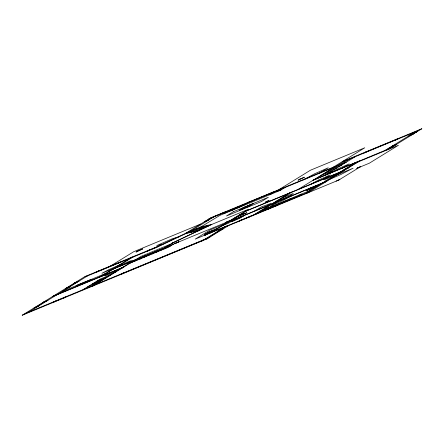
<?xml version="1.0" encoding="UTF-8"?>
<svg xmlns="http://www.w3.org/2000/svg" width="444" height="444" viewBox="0 0 444 444"><rect width="100%" height="100%" fill="white"/><g stroke="black" fill="none" stroke-linecap="round" stroke-linejoin="round"><path stroke-width="0.67" d="M338.866 180.025L228.405 225.669L206.91 238.911L22.2 315.229L85.004 276.529L87.418 275.957L157.581 246.964L157.964 246.381L185.67 233.294L199.478 227.778L219.841 215.407L280.525 190.265M305.683 193.307L209.829 233.078L212.793 231.246L204.229 234.782L209.279 231.696M313.203 186.996C300.427 194.577 319.375 185.281 320.141 184.127M36.874 306.643L45.122 301.565M68.11 287.396L76.19 282.417M22.2 315.229L28.888 312.021L87.418 275.957M95.26 272.716L97.358 271.423M96.564 272.178L98.657 270.884M76.362 285.542L91.131 279.443M110.595 265.956L133.655 251.742L200.638 224.065M52.364 302.764L54.545 301.426M53.669 302.231L55.844 300.888M117.016 263.725L119.114 262.432M118.32 263.187L120.413 261.899M62.648 298.518L64.83 297.175M63.947 297.98L66.128 296.636M99.417 277.223L132.151 257.048M101.498 276.362L134.232 256.188M119.83 266.322C118.659 265.629 137.829 257.193 129.382 262.371M82.973 289.677L100.133 279.104L110.545 274.803M92.857 284.643L101.387 279.387M146.531 251.532L148.629 250.238M147.835 250.993L149.933 249.7M91.203 286.719L133.416 260.706M136.225 259.352L141.064 256.366L169.852 244.433M153.269 248.751L155.367 247.458M93.112 285.93L135.326 259.918L130.364 262.965L168.592 247.169L173.504 244.145M154.573 248.213L156.665 246.919M130.364 262.965L145.022 255.911L140.065 258.957L145.022 255.911L132.845 261.438M144.139 257.276L149.051 254.246M148.213 255.589L153.125 252.564M152.292 253.907L157.204 250.877M185.67 233.294L210.922 217.732L333.327 167.155L335.986 166.433M207.254 220.446L210.6 218.387M156.366 252.22L161.277 249.195M157.581 246.964L189.238 232.012L213.575 217.011L346.226 162.238M213.886 216.883L215.74 215.74M215.19 216.345L217.044 215.201M121.101 274.364L123.282 273.021M164.802 247.541L172.916 242.896L165.557 247.425L112.526 269.142M122.405 273.826L124.586 272.483M160.439 250.538L165.351 247.513M164.519 248.856L169.43 245.826M222.561 213.298L224.414 212.154M223.859 212.765L225.713 211.622M225.291 212.171L222.871 213.664L244.305 204.806L246.725 203.319M224.381 213.447L228.011 211.211L234.266 208.625L230.636 210.861M229.093 211.128L229.803 210.783M234.338 208.514L233.211 209.207L234.249 208.78M231.285 210.595L235.381 208.081M237.54 208.014L241.17 205.777L234.915 208.358M246.847 203.263L248.701 202.12M248.146 202.725L250.005 201.582M248.945 206.232L253.474 203.452L243.756 207.465L239.199 210.262L248.956 206.232M270.313 193.567L272.172 192.424M271.617 193.029L273.471 191.886M269.791 194.772L274.631 191.786L280.503 190.282M205.666 234.798L204.34 235.62L208.508 233.627M278.982 189.61L310.45 170.219L364.79 147.769L333.327 167.155M209.829 233.078L248.551 209.241L208.958 225.591L171.179 243.617L211.882 224.387L201.315 226.823L190.204 231.413M227.561 222.372L221.9 225.857L228.76 223.027L234.421 219.536M212.371 231.862L246.043 211.116L343.856 170.701M232.617 219.625L233.777 218.909M233.994 218.775L235.165 218.054L234.105 218.487M240.898 214.519L238.678 215.673M241.114 214.385L242.285 213.664L240.953 214.269M280.203 190.465L285.042 187.485M242.846 213.625L242.191 214.03L243.207 213.509L241.331 214.341M231.54 221.645L235.392 219.269L243.54 215.906L239.688 218.276L231.54 221.645L243.54 215.906M200.771 241.447L202.947 240.104M202.076 240.909L204.251 239.571M28.888 312.021L204.573 239.433L225.99 226.24L228.405 225.669M207.703 237.967L220.207 230.264M303.402 179.898L314.668 173.754L328.283 167.754L319.119 173.404M254.035 211.433L261.472 206.849L271.029 203.419L268.132 205.611M239.088 221.251L241.186 219.958M240.387 220.718L242.485 219.425M247.73 217.682L249.828 216.389M249.034 217.144L251.132 215.851M252.309 215.79L271.14 204.185M272.105 203.785L289.854 192.851M255.011 214.674L291.586 192.135M278.455 201.16L271.184 205.644L283.083 200.405L292.196 195.488M298.207 189.399L334.426 167.083M315.29 179.187L344.766 161.022L415.19 131.924L421.8 128.771L388.134 149.517L385.719 150.089L313.003 180.281L360.184 160.639M269.58 207.698L269.919 207.542L269.48 207.698M266.894 209.762L268.992 208.469M268.193 209.229L270.291 207.936M341.02 164.391L349.966 158.874M309.768 184.787L318.626 180.009L330.275 174.881L323.215 179.232M325.702 174.886L355.172 156.726M275.491 206.21L277.589 204.917M276.79 205.672L278.888 204.384M328.765 173.771L337.545 169.042L349.206 163.903L342.224 168.209M363.986 153.08L366.084 151.793M286.069 201.41L290.909 198.429M365.29 152.547L367.388 151.254M328.921 176.873L324.081 179.859L334.487 175.558M311.438 187.718L306.599 190.698L311.871 187.54M301.321 194.128L296.481 197.108L294.472 197.291L292.824 198.302L290.931 198.424M346.625 168.537L355.067 163.337M358.086 161.932L308.081 192.746L305.666 193.318L355.672 162.504L358.086 161.932L398.457 145.249L369.336 163.198L359.745 167.16L338.833 180.036M394.466 140.487L396.564 139.194M395.771 139.949L397.863 138.661M385.719 150.089L415.19 131.924M336.13 181.146L339.854 179.404M390.687 147.486L393.373 145.826M411.433 134.698L414.407 132.867M140.171 257.914L137.69 259.44L171.051 245.654M135.215 260.961L145.022 255.911M229.282 211.033L228.754 211.283L229.315 211.072M263.625 210.179L263.103 210.423M269.131 207.853L268.87 208.042M189.238 232.012L185.864 233.594L190.704 232.451L201.487 227.334L199.473 227.783L208.958 225.591M229.182 211.055L229.587 210.872M235.875 208.292L236.28 208.103M236.336 208.181L235.448 208.519L236.008 208.308M263.32 210.339L264.147 209.929L263.592 210.134M269.031 207.881L269.491 207.77M242.824 213.636L239.838 214.957M421.8 128.771L342.352 161.594L344.766 161.022M366.339 151.898L395.515 139.843M412.759 133.428L417.271 131.563M412.154 133.799L416.666 131.935M409.179 135.631L413.691 133.766M408.574 136.003L413.087 134.144M216.117 215.773L223.487 212.726M249.078 202.153L271.24 192.996M208.952 218.948L213.459 217.083M208.347 219.319L212.854 217.455M236.33 208.108L236.497 208.02M205 221.378L209.513 219.514M204.395 221.75L208.908 219.891M331.119 169.43L341.53 165.129M326.429 172.328L336.841 168.026M321.589 175.308L332.001 171.007M391.725 146.387L396.237 144.522M391.12 146.759L395.632 144.899M241.619 208.769L251.365 204.745M388.433 148.418L392.946 146.553M387.828 148.79L392.341 146.925M353.418 163.892L357.925 162.027M352.814 164.263L357.32 162.404M85.004 276.529L157.964 246.381M344.366 169.469L348.879 167.604M97.613 271.534L118.065 263.081M148.884 250.349L154.318 248.102M343.761 169.841L348.274 167.976M344.661 170.207L245.116 211.333L246.043 211.116M74.542 282.978L79.054 281.113M73.937 283.35L78.449 281.485M332.85 176.568L353.069 168.215L340.659 174.614L325.546 181.069M238.933 215.512L239.993 215.074M282.073 197.641L293.273 193.529L291.286 195.155L275.585 201.643M121.19 264.224L108.969 269.552L101.965 273.271L115.751 267.577M236.452 217.027L246.864 212.726L236.252 217.149M233.833 218.659L234.898 218.215M232.939 219.208L236.086 217.899L232.717 219.342M65.851 288.328L70.363 286.463M65.246 288.705L69.758 286.841M276.712 201.299L279.554 200.127L275.385 202.12M231.557 220.058L232.872 219.464M111.561 269.736L229.254 221.106M326.912 181.141L227.367 222.272L228.216 222.1M226.484 222.816L326.024 181.69M224.658 223.937L210.073 229.964L195.227 239.111L225.186 226.734M311.749 187.89L318.692 185.02M62.388 291.369L105.278 273.604M53.075 296.204L123.987 266.905M209.174 231.74L217.738 228.199M52.27 296.703L123.182 267.399M207.764 232.612L213.486 230.253L211.35 231.563L205.633 233.927M122.339 267.921L106.943 274.281L105.023 275.852L116.067 271.784M262.071 210.345L310.523 190.326M204.368 234.721L212.826 231.224M259.607 211.855L288.506 199.911M265.839 209.463L263.669 210.589L268.459 207.792L273.848 205.561L270.218 207.798L264.824 210.029M241.436 220.069L248.779 217.038M269.242 208.58L276.54 205.566M43.473 302.12L47.985 300.255M42.868 302.492L47.38 300.627M218.553 230.819L223.066 228.954M217.949 231.191L222.461 229.332M96.182 281.54L106.593 277.239M34.621 307.575L39.133 305.711M34.016 307.947L38.528 306.083M92.308 283.927L102.719 279.626M87.651 286.796L98.063 282.495M205.444 238.9L209.957 237.035M204.839 239.272L209.352 237.407M54.756 301.559L63.736 297.846M123.493 273.154L201.859 240.776M210.922 217.732L213.575 217.011M197.513 231.052L198.29 230.869M179.193 239.788L179.97 239.61M201.537 227.3L204.984 226.523M199.656 229.065L203.446 228.216M194.211 231.657L198.002 230.808L208.896 225.624L205.1 226.473L194.133 231.69L190.687 232.462M204.573 239.433L206.91 238.911M179.193 236.757L172.544 238.661L156.765 245.582L163.031 244.394M235.803 217.998L235.07 218.415L235.803 217.998M241.347 209.163L244.328 207.864L241.347 209.163M246.204 207.154L249.184 205.861L246.204 207.154M243.606 207.77L246.587 206.471L243.606 207.77M248.462 205.761L251.443 204.468L248.462 205.761M137.973 250.888L136.042 252.075L142.735 248.918L137.973 250.888M176.046 242.89L174.714 243.712L178.888 241.719L176.046 242.89M233.433 211.699L226.446 216L261.411 201.559L268.392 197.253L233.433 211.699M226.695 221.972L225.363 222.788L229.531 220.796L226.695 221.972M299.944 179.071L298.057 180.231L304.445 177.212L299.944 179.071M266.35 201.576L265.018 202.397L269.186 200.405L266.35 201.576M262.509 210.245L258.88 212.482L264.269 210.256L267.899 208.02L262.509 210.245M315.518 186.164L315.273 186.314L316.622 185.709L315.518 186.164M357.759 167.815L356.737 168.443L360.456 166.7L357.759 167.815M140.093 257.964L138.239 258.896L140.093 257.964"/></g></svg>
